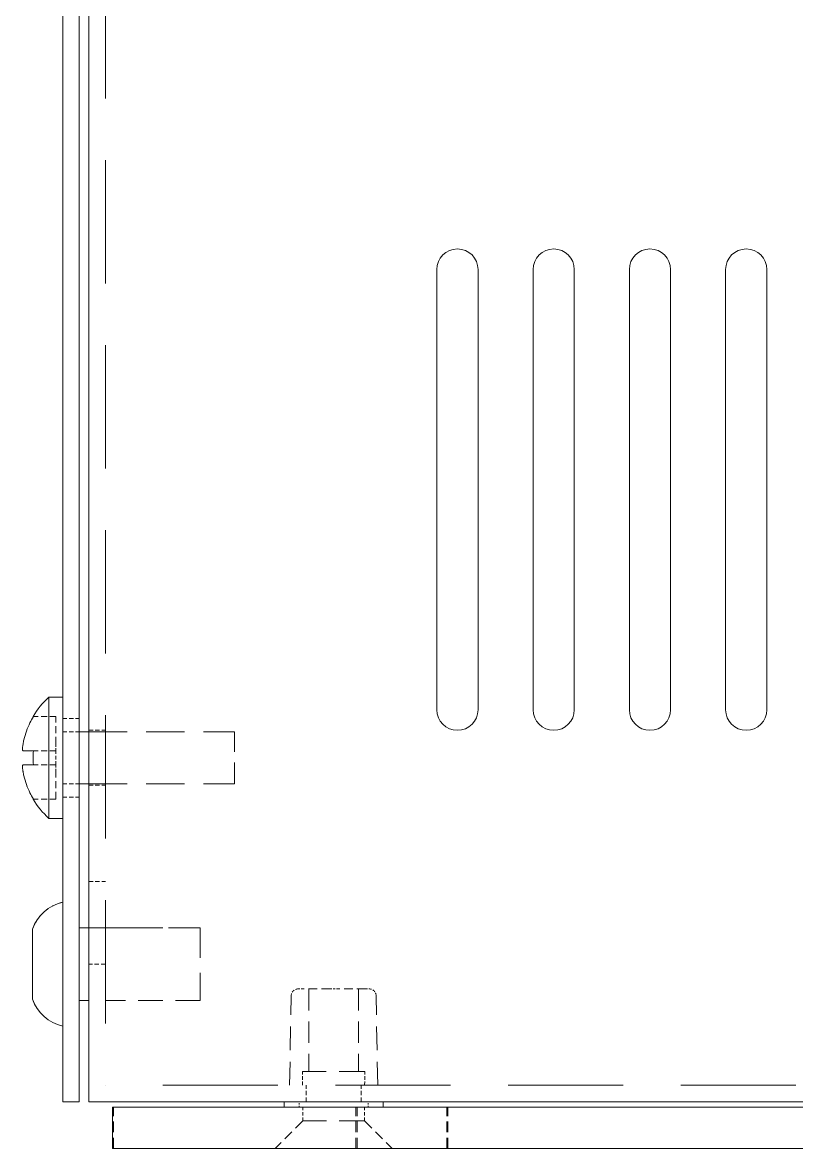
# Model space of a CAD drawing. Header units: millimetres. Extents: x 24 to 1656, y 24 to 1164.
# Drawn here: x 1225.6 to 1281.8, y 409.7 to 491.5 of the extents above; entities that cross this region are included whole.
import ezdxf

# ---------------------------------------------------------------- set-up
doc = ezdxf.new("R2010")
doc.units = ezdxf.units.MM
doc.header["$LTSCALE"] = 4
doc.linetypes.add('HIDDEN', pattern=[9.525, 6.35, -3.175])
doc.layers.add('가는파선_A3', color=7, linetype='HIDDEN', lineweight=13, true_color=0x008000)
doc.layers.add('굵은실선_A3', color=7, linetype='Continuous', lineweight=18)

msp = doc.modelspace()

# ---------------------------------------------------------------- linework, layer by layer
at = {"layer": '가는파선_A3', "ltscale": 0.353018}
msp.add_line((1231.592, 548.766), (1231.592, 414.266), dxfattribs=at)
at = {"layer": '가는파선_A3', "ltscale": 0.016785}
for p, q in [((1227.992, 441.066), (1226.358, 441.066)), ((1227.992, 438.566), (1226.358, 438.566)), ((1227.992, 437.566), (1226.358, 437.566)), ((1227.992, 435.066), (1226.358, 435.066))]:
    msp.add_line(p, q, dxfattribs=at)
at = {"layer": '가는파선_A3', "ltscale": 0.020567}
for p, q in [((1227.992, 439.066), (1227.992, 441.066)), ((1227.992, 435.066), (1227.992, 437.066))]:
    msp.add_line(p, q, dxfattribs=at)
at = {"layer": '가는파선_A3', "ltscale": 0.0123}
for p, q in [((1228.492, 440.916), (1229.692, 440.916)), ((1228.492, 439.966), (1229.692, 439.966)), ((1230.392, 440.066), (1231.592, 440.066)), ((1228.492, 436.166), (1229.692, 436.166)), ((1230.392, 436.066), (1231.592, 436.066)), ((1228.492, 435.216), (1229.692, 435.216)), ((1230.392, 429.066), (1231.592, 429.066)), ((1230.392, 425.716), (1231.592, 425.716)), ((1231.592, 423.064), (1230.392, 423.064)), ((1246.192, 413.066), (1246.192, 414.266)), ((1250.192, 413.066), (1250.192, 414.266))]:
    msp.add_line(p, q, dxfattribs=at)
at = {"layer": '가는파선_A3', "ltscale": 0.109434}
for p, q in [((1230.392, 439.966), (1240.992, 439.966)), ((1230.392, 436.166), (1240.992, 436.166))]:
    msp.add_line(p, q, dxfattribs=at)
at = {"layer": '가는파선_A3', "ltscale": 0.06158}
msp.add_line((1240.992, 436.166), (1240.992, 439.966), dxfattribs=at)
at = {"layer": '가는파선_A3', "ltscale": 0.008016}
for p, q in [((1227.992, 438.566), (1227.992, 439.066)), ((1227.992, 437.066), (1227.992, 437.566))]:
    msp.add_line(p, q, dxfattribs=at)
at = {"layer": '가는파선_A3', "ltscale": 0.010233}
for p, q in [((1227.992, 437.566), (1227.992, 438.566)), ((1245.942, 411.666), (1245.942, 412.666)), ((1245.943, 411.666), (1245.943, 412.666)), ((1250.442, 411.666), (1250.442, 412.666)), ((1250.443, 411.666), (1250.443, 412.666))]:
    msp.add_line(p, q, dxfattribs=at)
at = {"layer": '가는파선_A3', "ltscale": 0.090834}
msp.add_line((1238.492, 425.712), (1229.692, 425.712), dxfattribs=at)
at = {"layer": '가는파선_A3', "ltscale": 0.0712}
for p, q in [((1238.492, 425.716), (1231.592, 425.716)), ((1238.492, 420.416), (1231.592, 420.416)), ((1238.492, 420.412), (1231.592, 420.412))]:
    msp.add_line(p, q, dxfattribs=at)
at = {"layer": '가는파선_A3', "ltscale": 0.085927}
msp.add_line((1238.492, 425.716), (1238.492, 420.416), dxfattribs=at)
at = {"layer": '가는파선_A3', "ltscale": 0.067171}
for p, q in [((1244.991, 414.266), (1245.105, 420.775)), ((1251.393, 414.266), (1251.279, 420.775))]:
    msp.add_line(p, q, dxfattribs=at)
at = {"layer": '가는파선_A3', "ltscale": 0.00531}
for p, q in [((1245.605, 421.266), (1245.853, 421.266)), ((1247.932, 421.266), (1248.432, 421.266)), ((1250.519, 421.266), (1250.771, 421.266))]:
    msp.add_line(p, q, dxfattribs=at)
at = {"layer": '가는파선_A3', "ltscale": 0.024755}
for p, q in [((1247.932, 421.266), (1245.853, 421.266)), ((1250.519, 421.266), (1248.432, 421.266)), ((1250.779, 421.266), (1250.771, 421.266))]:
    msp.add_line(p, q, dxfattribs=at)
at = {"layer": '가는파선_A3', "ltscale": 0.0619}
for p, q in [((1246.392, 421.266), (1246.392, 415.266)), ((1249.992, 421.266), (1249.992, 415.266))]:
    msp.add_line(p, q, dxfattribs=at)
at = {"layer": '가는파선_A3', "ltscale": 0.001443}
msp.add_line((1238.492, 420.416), (1238.492, 420.412), dxfattribs=at)
at = {"layer": '가는파선_A3', "ltscale": 0.073622}
msp.add_line((1250.463, 415.266), (1245.921, 415.266), dxfattribs=at)
at = {"layer": '가는파선_A3', "ltscale": 0.010235}
for p, q in [((1245.938, 414.266), (1245.921, 415.266)), ((1250.445, 414.266), (1250.463, 415.266))]:
    msp.add_line(p, q, dxfattribs=at)
at = {"layer": '가는파선_A3', "ltscale": 0.329497}
msp.add_line((1394.792, 414.266), (1231.592, 414.266), dxfattribs=at)
at = {"layer": '가는파선_A3', "ltscale": 0.0309}
for p, q in [((1232.192, 409.666), (1232.192, 412.666)), ((1249.813, 409.666), (1249.813, 412.666)), ((1249.892, 409.666), (1249.892, 412.666)), ((1256.42, 409.666), (1256.42, 412.666)), ((1256.492, 409.666), (1256.492, 412.666))]:
    msp.add_line(p, q, dxfattribs=at)
at = {"layer": '가는파선_A3', "ltscale": 0.004033}
for p, q in [((1245.692, 412.666), (1245.692, 413.066)), ((1250.692, 412.666), (1250.692, 413.066))]:
    msp.add_line(p, q, dxfattribs=at)
at = {"layer": '가는파선_A3', "ltscale": 0.029127}
for p, q in [((1245.942, 411.666), (1243.942, 409.666)), ((1245.943, 411.666), (1243.943, 409.666)), ((1250.442, 411.666), (1252.442, 409.666)), ((1250.443, 411.666), (1252.443, 409.666))]:
    msp.add_line(p, q, dxfattribs=at)
at = {"layer": '가는파선_A3', "ltscale": 0.000524343}
msp.add_line((1245.943, 411.666), (1245.942, 411.666), dxfattribs=at)
at = {"layer": '가는파선_A3', "ltscale": 0.072942}
msp.add_line((1250.443, 411.666), (1245.943, 411.666), dxfattribs=at)
at = {"layer": '가는파선_A3', "ltscale": 0.031722}
msp.add_arc((1229.158, 424.602), 3.035, 102.68448, 160.82668, dxfattribs=at)
at = {"layer": '가는파선_A3', "ltscale": 0.007926}
for centre, start_param, end_param in [((1245.605, 420.766), 0, 1.553343), ((1250.779, 420.766), 4.729842, 6.283185)]:
    msp.add_ellipse(centre, major_axis=(0, 0.5), ratio=0.999994, start_param=start_param, end_param=end_param, dxfattribs=at)
at = {"layer": '가는파선_A3'}
for centre, major_axis, start_param, end_param in [((1246.105, 420.766), (1, -0.009), 3.141549, 3.145081), ((1250.279, 420.766), (-1, -0.009), 3.138104, 3.141636)]:
    msp.add_ellipse(centre, major_axis=major_axis, ratio=0.005007, start_param=start_param, end_param=end_param, dxfattribs=at)
at = {"layer": '굵은실선_A3'}
for p, q in [((1228.492, 550.866), (1228.492, 413.066)), ((1229.692, 413.066), (1229.692, 550.266)), ((1230.392, 413.066), (1230.392, 549.966)), ((1255.692, 441.566), (1255.692, 473.56)), ((1258.692, 473.56), (1258.692, 441.566)), ((1262.692, 441.566), (1262.692, 473.56)), ((1265.692, 473.56), (1265.692, 441.566)), ((1269.692, 441.566), (1269.692, 473.56)), ((1272.692, 473.56), (1272.692, 441.566)), ((1276.692, 441.566), (1276.692, 473.56)), ((1279.692, 473.56), (1279.692, 441.566)), ((1227.492, 433.666), (1227.492, 442.466)), ((1227.492, 442.466), (1228.492, 442.466)), ((1226.333, 441.066), (1226.358, 441.066)), ((1229.692, 439.966), (1230.392, 439.966)), ((1225.607, 438.566), (1226.358, 438.566)), ((1226.358, 437.566), (1225.607, 437.566)), ((1229.692, 436.166), (1230.392, 436.166)), ((1226.358, 435.066), (1226.333, 435.066)), ((1227.492, 433.666), (1228.492, 433.666)), ((1230.392, 425.716), (1229.692, 425.716)), ((1226.292, 425.603), (1226.292, 420.53)), ((1226.292, 420.53), (1226.292, 420.526)), ((1230.392, 420.416), (1229.692, 420.416)), ((1230.392, 420.412), (1229.692, 420.412)), ((1228.492, 413.066), (1229.692, 413.066)), ((1230.392, 413.066), (1395.992, 413.066)), ((1240.09, 412.666), (1232.119, 412.666)), ((1232.119, 409.666), (1232.119, 412.666)), ((1240.09, 412.666), (1386.089, 412.666)), ((1244.587, 412.666), (1244.587, 413.066)), ((1251.797, 412.666), (1251.797, 413.066)), ((1240.09, 409.666), (1232.119, 409.666)), ((1240.09, 409.666), (1386.089, 409.666))]:
    msp.add_line(p, q, dxfattribs=at)
for centre, radius, start, end in [((1257.192, 473.56), 1.5, 0, 180), ((1264.192, 473.56), 1.5, 360, 180), ((1271.192, 473.56), 1.5, 0, 180), ((1278.192, 473.56), 1.5, 360, 180), ((1231.443, 438.016), 5.951, 131.59642, 149.16415), ((1257.192, 441.566), 1.5, 180, 0), ((1264.192, 441.566), 1.5, 180, 0), ((1271.192, 441.566), 1.5, 180, 0), ((1278.192, 441.566), 1.5, 180, 0), ((1231.443, 438.117), 5.951, 210.83585, 228.40358), ((1229.158, 424.606), 3.035, 102.68448, 160.82668), ((1229.158, 421.527), 3.035, 199.17332, 257.31552), ((1229.158, 421.523), 3.035, 199.17332, 257.31552)]:
    msp.add_arc(centre, radius, start, end, dxfattribs=at)
for points, knots in [([(1226.358, 441.066), (1226.266, 440.913), (1226.183, 440.76), (1225.929, 440.236), (1225.773, 439.81), (1225.647, 439.27), (1225.626, 439.168), (1225.607, 439.066)], [3.1951461, 3.1951461, 3.1951461, 3.1951461, 3.2453001, 3.2453001, 3.3696698, 3.3696698, 3.3982997, 3.3982997, 3.3982997, 3.3982997]), ([(1225.607, 438.566), (1225.603, 438.566), (1225.599, 438.568), (1225.588, 438.579), (1225.583, 438.592), (1225.575, 438.625), (1225.573, 438.643), (1225.571, 438.682), (1225.57, 438.704), (1225.571, 438.751), (1225.572, 438.777), (1225.576, 438.837), (1225.579, 438.872), (1225.59, 438.957), (1225.597, 439.009), (1225.607, 439.063), (1225.607, 439.065), (1225.607, 439.066)], [-0.1994332, -0.1994332, -0.1994332, -0.1994332, -0.19164586, -0.19164586, -0.17799426, -0.17799426, -0.16750014, -0.16750014, -0.1579054, -0.1579054, -0.14809949, -0.14809949, -0.13671142, -0.13671142, -0.12083143, -0.12083143, -0.12032463, -0.12032463, -0.12032463, -0.12032463]), ([(1226.358, 438.566), (1226.341, 438.396), (1226.333, 438.227), (1226.333, 438.066), (1226.333, 437.905), (1226.341, 437.737), (1226.358, 437.566)], [2.96480732, 2.96480732, 2.96480732, 2.96480732, 3.01310833, 3.01310833, 3.01310833, 3.06140934, 3.06140934, 3.06140934, 3.06140934]), ([(1225.607, 437.066), (1225.603, 437.092), (1225.599, 437.117), (1225.588, 437.187), (1225.583, 437.231), (1225.575, 437.304), (1225.573, 437.334), (1225.571, 437.388), (1225.57, 437.412), (1225.571, 437.456), (1225.572, 437.476), (1225.576, 437.512), (1225.579, 437.529), (1225.59, 437.557), (1225.597, 437.566), (1225.607, 437.566), (1225.607, 437.566), (1225.607, 437.566)], [-0.1994332, -0.1994332, -0.1994332, -0.1994332, -0.19164586, -0.19164586, -0.17799426, -0.17799426, -0.16750014, -0.16750014, -0.1579054, -0.1579054, -0.14809949, -0.14809949, -0.13671142, -0.13671142, -0.12083143, -0.12083143, -0.12032463, -0.12032463, -0.12032463, -0.12032463]), ([(1225.607, 437.066), (1225.626, 436.965), (1225.647, 436.863), (1225.773, 436.323), (1225.929, 435.897), (1226.183, 435.373), (1226.266, 435.219), (1226.358, 435.066)], [0.0957398, 0.0957398, 0.0957398, 0.0957398, 0.1243697, 0.1243697, 0.2487394, 0.2487394, 0.2988934, 0.2988934, 0.2988934, 0.2988934])]:
    msp.add_open_spline(points, degree=3, knots=knots, dxfattribs=at)

doc.saveas('drawing.dxf')
